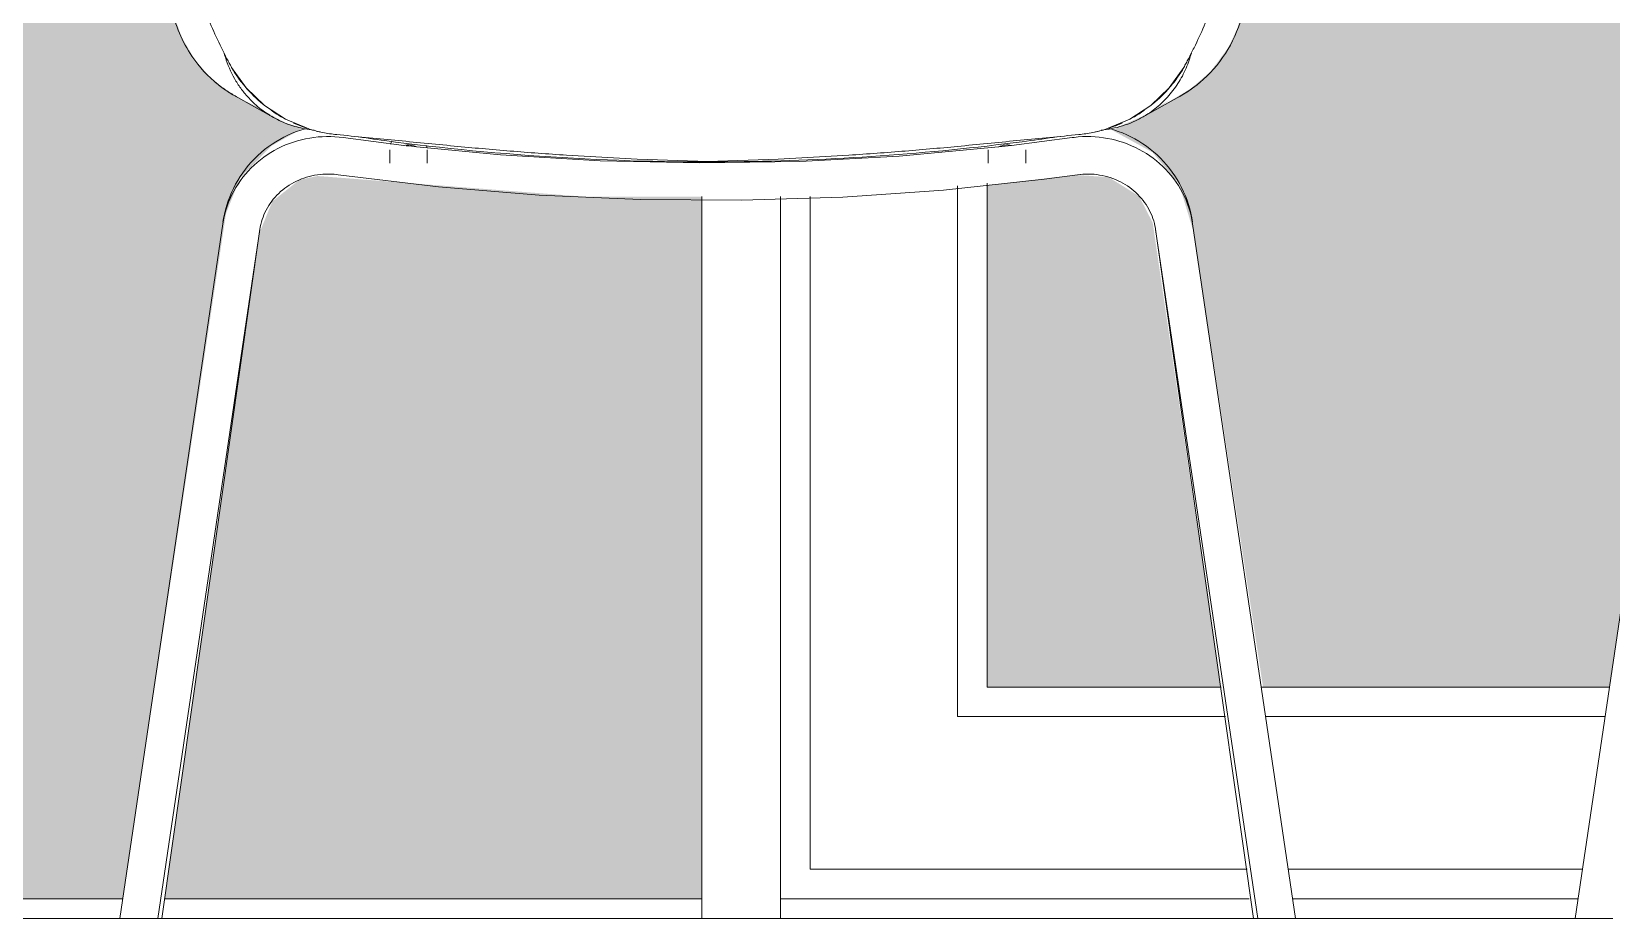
# Model space of a CAD drawing. Header units: millimetres. Extents: x -12186 to 152825, y -4386 to 9463.
# Drawn here: x 137216 to 138019, y 30 to 481 of the extents above; entities that cross this region are included whole.
import ezdxf

# ---------------------------------------------------------------- set-up
doc = ezdxf.new("R2010")
doc.units = ezdxf.units.MM
for name, color, linetype, lineweight in [('A-FLOR', 192, 'Continuous', 9), ('A-GLAZ-CURT', 52, 'Continuous', 5), ('A-GLAZ-CWMG', 51, 'Continuous', 5), ('I-FURN', 30, 'Continuous', 5)]:
    doc.layers.add(name, color=color, linetype=linetype, lineweight=lineweight)

# ---------------------------------------------------------------- blocks, each defined once
blk = doc.blocks.new('Aluminium Double Door - Sheerclip15 - Glazed Panel-1437302-Section 4')
at = {"layer": 'A-GLAZ-CURT'}
h = blk.add_hatch(color=256, dxfattribs=at)
h.paths.add_polyline_path([(-21020.96, 132.6), (-21020.96, 401.66), (-21026.16, 401.22), (-21026.16, 132.6)])
h.paths.add_polyline_path([(-20915.96, 147.6), (-20879.76, 147.6), (-20914.32, 383.57), (-20915.96, 387.22), (-20915.96, 215.75)])
h.paths.add_polyline_path([(-20433.59, 147.6), (-20308.56, 147.6), (-20308.56, 399.31), (-20337.72, 396.84), (-20463.49, 396.84), (-20598.97, 407.33), (-20608.18, 405.42), (-20622, 394.43), (-20628.66, 378.15), (-20661.44, 147.6), (-20462.16, 147.6)])
h.paths.add_polyline_path([(-20837.25, 707.62), (-20838.65, 705.79), (-20838.5, 703.61), (-20839.9, 701.31), (-20839.76, 698.72), (-20835.07, 703.99), (-20836.68, 706.68)])
h.paths.add_polyline_path([(-20682.07, 147.6), (-20645.55, 388.21), (-20638.36, 406.34), (-20622.26, 422.78), (-20606.27, 431.74), (-20615.22, 434.25), (-20630.98, 443.2), (-20637.75, 446.3), (-20648.84, 453.5), (-20654.26, 458.37), (-20662.21, 467.71), (-20667.13, 475.34), (-20674.19, 495.7), (-20686.31, 544.48), (-20696.02, 595.09), (-20701.58, 631.95), (-20707.17, 690.87), (-20707.22, 705.21), (-20706.12, 705.21), (-20706.08, 708.1), (-20703.44, 708.1), (-20700.76, 710.32), (-20698.38, 710.32), (-20679.58, 710.32), (-20674.34, 758.81), (-20662.04, 863.2), (-20657.68, 881.6), (-20652.54, 889.39), (-20647.9, 891.52), (-20635.5, 892.14), (-20308.56, 892.14), (-20308.56, 2460), (-20915.96, 2460), (-20915.96, 892.14), (-20891.95, 891), (-20886.97, 887.44), (-20885.68, 885.95), (-20882.29, 877.63), (-20880.93, 873.28), (-20876.69, 842.76), (-20860.02, 710.32), (-20841.74, 710.32), (-20840.25, 710.42), (-20837.25, 707.62), (-20835.12, 708.1), (-20835.44, 669.07), (-20841.73, 617.2), (-20849.33, 572.28), (-20854.89, 544.48), (-20871.15, 482.82), (-20875.38, 473.31), (-20884.94, 460.42), (-20894.74, 451.88), (-20909.61, 443.01), (-20905.35, 446.31), (-20915.96, 438.91), (-20915.12, 420.12), (-20900.99, 403.42), (-20893.32, 378.22), (-20858.22, 147.6), (-20682.15, 147.6)])
h.paths.add_polyline_path([(-21577.25, 707.62), (-21578.65, 705.79), (-21578.5, 703.61), (-21579.9, 701.31), (-21579.76, 698.72), (-21575.07, 703.99), (-21576.71, 706.72)])
h.paths.add_polyline_path([(-21581.7, 147.6), (-21422.07, 147.6), (-21385.55, 388.21), (-21379.18, 405.42), (-21362.6, 422.61), (-21346.27, 431.74), (-21355.22, 434.25), (-21370.98, 443.2), (-21377.75, 446.3), (-21388.84, 453.5), (-21394.26, 458.37), (-21401.3, 466.29), (-21407.13, 475.34), (-21414.19, 495.7), (-21426.31, 544.48), (-21436.02, 595.09), (-21442.77, 642.51), (-21447.17, 690.87), (-21447.22, 705.21), (-21446.12, 705.21), (-21446.08, 708.1), (-21443.44, 708.1), (-21440.76, 710.32), (-21438.38, 710.32), (-21419.58, 710.32), (-21414.34, 758.81), (-21402.04, 863.2), (-21397.68, 881.6), (-21392.54, 889.39), (-21388.17, 891.48), (-21375.5, 892.14), (-21131.16, 892.14), (-21131.16, 2460), (-21738.56, 2460), (-21738.56, 892.14), (-21631.95, 891), (-21626.97, 887.44), (-21625.68, 885.95), (-21622.29, 877.63), (-21620.93, 873.28), (-21616.69, 842.76), (-21600.02, 710.32), (-21581.74, 710.32), (-21580.25, 710.42), (-21576.71, 707.75), (-21575.12, 708.1), (-21575.44, 669.07), (-21581.73, 617.2), (-21588.01, 578.92), (-21594.89, 544.48), (-21611.15, 482.82), (-21615.88, 472.54), (-21624.94, 460.42), (-21634.74, 451.88), (-21649.61, 443.01), (-21645.35, 446.31), (-21656.76, 438.91), (-21670.42, 432.88), (-21674.93, 430.62), (-21654.49, 419.41), (-21640.99, 403.42), (-21633.32, 378.22), (-21598.22, 147.6), (-21581.87, 147.6)])
h.paths.add_polyline_path([(-21633.86, 147.6), (-21619.76, 147.6), (-21654.32, 383.57), (-21661.27, 397.08), (-21676.72, 406.72), (-21693.58, 407.89), (-21738.56, 402.66), (-21738.56, 147.6)])
h.paths.add_polyline_path([(-21401.44, 147.6), (-21131.16, 147.6), (-21131.16, 396.84), (-21203.49, 396.84), (-21338.97, 407.33), (-21348.18, 405.42), (-21362, 394.43), (-21368.66, 378.15), (-21400.18, 156.47)])
h.paths.add_polyline_path([(-20548.62, 422.15), (-20552.83, 423.13), (-20550.64, 422.37), (-20548.75, 422.16)])
h.paths.add_polyline_path([(-21288.62, 422.15), (-21292.83, 423.13), (-21290.64, 422.37), (-21288.75, 422.16)])
h.paths.add_polyline_path([(-20682.78, 689.39), (-20681.68, 690.31), (-20682.67, 689.71)])
h.paths.add_polyline_path([(-20685.07, 687.85), (-20684.41, 689.64), (-20686.28, 689.14), (-20685.37, 688.17)])
h.paths.add_polyline_path([(-20691.55, 690.92), (-20692.61, 690.87), (-20691.59, 690.87)])
h.paths.add_polyline_path([(-20686.9, 682.39), (-20685.69, 687.04), (-20686.85, 687.4), (-20687.52, 688.17), (-20687.94, 689.32), (-20689.17, 689.71), (-20689.2, 692.28), (-20691.45, 689.71), (-20691.25, 687.28), (-20687.07, 682.59)])
h.paths.add_polyline_path([(-21422.78, 689.39), (-21421.68, 690.31), (-21422.67, 689.71)])
h.paths.add_polyline_path([(-21425.07, 687.85), (-21424.41, 689.64), (-21426.28, 689.14), (-21425.37, 688.17)])
h.paths.add_polyline_path([(-21431.55, 690.92), (-21432.61, 690.87), (-21431.59, 690.87)])
h.paths.add_polyline_path([(-21426.9, 682.39), (-21425.69, 687.04), (-21426.85, 687.4), (-21427.52, 688.17), (-21427.94, 689.32), (-21429.17, 689.71), (-21429.2, 692.28), (-21431.45, 689.71), (-21431.25, 687.28), (-21427.07, 682.59)])
h.paths.add_polyline_path([(-20849.46, 693.87), (-20847.7, 694.86), (-20849.25, 695.98), (-20849.36, 694.86)])
h.paths.add_polyline_path([(-20854.07, 690.05), (-20856.9, 688.52), (-20855.93, 688.07), (-20854.19, 689.93)])
h.paths.add_polyline_path([(-20854.31, 682.39), (-20848.47, 690.45), (-20849.46, 690.55), (-20852.07, 692.15), (-20852, 688.17), (-20853.68, 688.17), (-20854.72, 687.5), (-20855.32, 686.78), (-20854.36, 684.05)])
h.paths.add_polyline_path([(-21589.46, 693.87), (-21587.7, 694.86), (-21589.25, 695.98), (-21589.36, 694.86)])
h.paths.add_polyline_path([(-21594.07, 690.05), (-21597.15, 688.74), (-21595.83, 688.17), (-21594.19, 689.93)])
h.paths.add_polyline_path([(-21594.31, 682.39), (-21588.47, 690.45), (-21589.46, 690.55), (-21592.07, 692.15), (-21592, 688.17), (-21593.68, 688.17), (-21594.72, 687.5), (-21595.32, 686.78), (-21594.36, 684.05)])
h.paths.add_polyline_path([(-21598.42, 689.39), (-21599.75, 690.05), (-21598.77, 689.41)])
h.paths.add_polyline_path([(-20858.42, 689.39), (-20859.75, 690.05), (-20858.77, 689.41)])
h.paths.add_polyline_path([(-20694.89, 691.36), (-20693.86, 693.87), (-20695.12, 693.83), (-20694.97, 692.32)])
h.paths.add_polyline_path([(-21434.89, 691.36), (-21433.86, 693.87), (-21435.12, 693.83), (-21435.08, 693.4)])
h.paths.add_polyline_path([(-20846.32, 691.36), (-20846.38, 694.86), (-20847.38, 693.83), (-20846.73, 692.32)])
h.paths.add_polyline_path([(-21586.32, 691.36), (-21586.38, 694.86), (-21587.38, 693.83), (-21586.73, 692.32)])
h.paths.add_polyline_path([(-21433.82, 693.83), (-21431.85, 694.91), (-21432.72, 697.44), (-21433.82, 693.84)])
h.paths.add_polyline_path([(-20693.82, 693.83), (-20691.85, 694.91), (-20692.72, 697.44), (-20693.81, 693.87)])
h.paths.add_polyline_path([(-20685.73, 694.86), (-20687.79, 695.61), (-20686.87, 694.88), (-20686.28, 694.87)])
h.paths.add_polyline_path([(-21425.73, 694.86), (-21427.16, 695.98), (-21426.87, 694.88), (-21426.59, 694.87)])
h.paths.add_polyline_path([(-20855.48, 694.86), (-20854.04, 695.98), (-20854.92, 695.48), (-20855.44, 694.91)])
h.paths.add_polyline_path([(-21595.48, 694.86), (-21594.04, 695.98), (-21594.92, 695.48), (-21595.44, 694.91)])
h.paths.add_polyline_path([(-20700.7, 697.89), (-20702.81, 706.91), (-20704.52, 706.68), (-20705.93, 703.75), (-20701.37, 698.64)])
h.paths.add_polyline_path([(-21440.7, 697.89), (-21442.81, 706.91), (-21444.52, 706.68), (-21445.93, 703.75), (-21441.37, 698.64)])
h.paths.add_polyline_path([(-21584.3, 699.89), (-21583.86, 701.72), (-21584.95, 701.31)])
h.paths.add_polyline_path([(-21585.45, 698.51), (-21584.3, 699.89), (-21586.32, 701.76), (-21584.3, 703.1), (-21585.61, 703.78), (-21587.7, 703.61), (-21592.04, 698.72), (-21587.96, 699.71), (-21585.9, 698.72)])
h.paths.add_polyline_path([(-20844.3, 699.89), (-20843.86, 701.72), (-20844.95, 701.31)])
h.paths.add_polyline_path([(-20845.45, 698.51), (-20844.3, 699.89), (-20846.32, 701.76), (-20844.3, 703.1), (-20845.61, 703.78), (-20847.7, 703.61), (-20852.04, 698.72), (-20847.96, 699.71), (-20845.9, 698.72)])
h.paths.add_polyline_path([(-21435.75, 698.51), (-21432.64, 699.53), (-21430.22, 699.91), (-21434.89, 705.17), (-21437.21, 703.82), (-21437.21, 700.35), (-21435.92, 698.72)])
h.paths.add_polyline_path([(-20695.75, 698.51), (-20692.64, 699.53), (-20690.24, 699.94), (-20694.89, 705.17), (-20697.21, 703.82), (-20697.21, 700.35), (-20695.92, 698.72)])
h.paths.add_polyline_path([(-20696.86, 699.94), (-20694.82, 701.72), (-20694.32, 701.06), (-20695.75, 700.43)])
h.paths.add_polyline_path([(-21436.86, 699.94), (-21434.82, 701.72), (-21434.32, 701.06), (-21435.75, 700.43)])
h.paths.add_polyline_path([(-21026.16, 892.14), (-21020.96, 892.14), (-21020.96, 2475), (-21026.16, 2475), (-21026.16, 974.44)])
for p, q in [((-21753.56, 402.29), (-21753.56, 132.6)), ((-21738.56, 403.64), (-21738.56, 147.6)), ((-21828.56, 396.84), (-21828.56, 55)), ((-21619.52, 147.6), (-21738.56, 147.6)), ((-21421.89, 147.6), (-21599.32, 147.6)), ((-21617.39, 132.6), (-21753.56, 132.6)), ((-21424.11, 132.6), (-21597.09, 132.6)), ((-21828.56, 55), (-21606.36, 55)), ((-21585.58, 55), (-21435.62, 55))]:
    blk.add_line(p, q, dxfattribs=at)
blk = doc.blocks.new('System Panel - Glazed-1437303-Section 4')
at = {"layer": 'A-GLAZ-CURT'}
h = blk.add_hatch(color=256, dxfattribs=at)
h.paths.add_polyline_path([(-22674.56, 40), (-22344.46, 40), (-22394.32, 383.57), (-22401.27, 397.08), (-22416.72, 406.72), (-22434.05, 407.84), (-22503.7, 401.43), (-22557.72, 396.84), (-22674.56, 396.84), (-22674.56, 120.91)])
h.paths.add_polyline_path([(-22108.55, 40), (-21883.56, 40), (-21883.56, 396.84), (-21943.49, 396.84), (-22078.97, 407.33), (-22088.18, 405.42), (-22102, 394.43), (-22108.66, 378.15), (-22156.74, 40), (-22108.66, 40)])
h.paths.add_polyline_path([(-22317.25, 707.62), (-22318.65, 705.79), (-22318.4, 703.75), (-22319.9, 701.31), (-22319.74, 698.75), (-22315.07, 703.99), (-22316.68, 706.68)])
h.paths.add_polyline_path([(-22319.74, 40), (-22178.02, 40), (-22125.55, 388.21), (-22118.36, 406.34), (-22102.26, 422.78), (-22086.27, 431.74), (-22095.22, 434.25), (-22110.98, 443.2), (-22117.75, 446.3), (-22128.84, 453.5), (-22134.26, 458.37), (-22141.3, 466.29), (-22148.27, 478.25), (-22154.19, 495.7), (-22166.31, 544.48), (-22176.02, 595.09), (-22181.58, 631.95), (-22187.17, 690.87), (-22187.22, 705.21), (-22186.12, 705.21), (-22186.08, 708.1), (-22183.44, 708.1), (-22180.76, 710.32), (-22178.38, 710.32), (-22159.58, 710.32), (-22156.7, 737.35), (-22142.04, 863.2), (-22137.68, 881.6), (-22132.54, 889.39), (-22127.9, 891.52), (-22115.5, 892.14), (-21883.56, 892.14), (-21883.56, 2565), (-22674.56, 2565), (-22674.56, 892.14), (-22371.95, 891), (-22366.97, 887.44), (-22365.68, 885.95), (-22362.29, 877.63), (-22360.93, 873.28), (-22356.69, 842.76), (-22340.02, 710.32), (-22321.74, 710.32), (-22320.25, 710.42), (-22317.25, 707.62), (-22315.12, 708.1), (-22315.44, 669.07), (-22321.73, 617.2), (-22329.33, 572.28), (-22334.89, 544.48), (-22351.15, 482.82), (-22355.88, 472.54), (-22364.94, 460.42), (-22373.34, 452.84), (-22389.61, 443.01), (-22385.35, 446.31), (-22398.03, 438.27), (-22410.42, 432.88), (-22414.93, 430.62), (-22394.49, 419.41), (-22380.99, 403.42), (-22373.32, 378.22), (-22322.59, 40), (-22321.7, 40)])
h.paths.add_polyline_path([(-22028.62, 422.15), (-22033.96, 422.99), (-22030.64, 422.37), (-22028.75, 422.16)])
h.paths.add_polyline_path([(-22329.46, 693.87), (-22327.7, 694.86), (-22329.25, 695.98), (-22329.36, 694.86)])
h.paths.add_polyline_path([(-22334.07, 690.05), (-22336.9, 688.52), (-22335.93, 688.07), (-22334.19, 689.93)])
h.paths.add_polyline_path([(-22334.31, 682.39), (-22328.47, 690.45), (-22329.46, 690.55), (-22332.07, 692.15), (-22332, 688.17), (-22333.68, 688.17), (-22334.72, 687.5), (-22335.32, 686.78), (-22334.36, 684.05)])
h.paths.add_polyline_path([(-22162.78, 689.39), (-22161.68, 690.31), (-22162.67, 689.71)])
h.paths.add_polyline_path([(-22165.07, 687.85), (-22164.41, 689.64), (-22166.28, 689.14), (-22165.37, 688.17)])
h.paths.add_polyline_path([(-22171.55, 690.92), (-22172.61, 690.87), (-22171.59, 690.87)])
h.paths.add_polyline_path([(-22166.9, 682.39), (-22165.69, 687.04), (-22166.85, 687.4), (-22167.52, 688.17), (-22167.94, 689.32), (-22169.17, 689.71), (-22169.2, 692.28), (-22171.45, 689.71), (-22171.25, 687.28), (-22167.07, 682.59)])
h.paths.add_polyline_path([(-22338.42, 689.39), (-22339.75, 690.05), (-22338.77, 689.41)])
h.paths.add_polyline_path([(-22174.89, 691.36), (-22173.86, 693.87), (-22175.12, 693.83), (-22174.97, 692.32)])
h.paths.add_polyline_path([(-22326.32, 691.36), (-22326.38, 694.86), (-22327.38, 693.83), (-22326.73, 692.32)])
h.paths.add_polyline_path([(-22173.82, 693.83), (-22171.85, 694.91), (-22172.72, 697.44), (-22173.81, 693.87)])
h.paths.add_polyline_path([(-22165.73, 694.86), (-22167.79, 695.61), (-22166.87, 694.88), (-22166.28, 694.87)])
h.paths.add_polyline_path([(-22335.48, 694.86), (-22334.04, 695.98), (-22334.92, 695.48), (-22335.44, 694.91)])
h.paths.add_polyline_path([(-22180.7, 697.89), (-22182.81, 706.91), (-22184.52, 706.68), (-22185.93, 703.75), (-22181.37, 698.64)])
h.paths.add_polyline_path([(-22324.3, 699.89), (-22323.86, 701.72), (-22324.95, 701.31)])
h.paths.add_polyline_path([(-22325.45, 698.51), (-22324.3, 699.89), (-22326.32, 701.76), (-22324.3, 703.1), (-22325.61, 703.78), (-22327.7, 703.61), (-22332.04, 698.72), (-22327.96, 699.71), (-22325.9, 698.72)])
h.paths.add_polyline_path([(-22175.75, 698.51), (-22172.64, 699.53), (-22170.24, 699.94), (-22174.89, 705.17), (-22177.21, 703.82), (-22177.21, 700.35), (-22175.92, 698.72)])
h.paths.add_polyline_path([(-22176.86, 699.94), (-22174.82, 701.72), (-22174.32, 701.06), (-22175.75, 700.43)])
blk = doc.blocks.new('Coalesse_Bindu_LowBackGuestChair - FABRIC-V507-Section 4')
at = {"layer": 'I-FURN'}
for p, q in [((-22101.42, 437.08), (-22120.79, 447.93)), ((-21640.42, 447.93), (-21659.79, 437.08)), ((-22101.51, 395.51), (-22100.64, 396.53))]:
    blk.add_line(p, q, dxfattribs=at)
at = {"layer": 'I-FURN', "flags": 128}
for points in [[(-22085.35, 431.32), (-22087.58, 430.64), (-22089.78, 429.87), (-22091.94, 429.02), (-22094.07, 428.09), (-22096.16, 427.06), (-22098.21, 425.96), (-22100.21, 424.78), (-22102.16, 423.52), (-22104.07, 422.18), (-22105.91, 420.77), (-22107.7, 419.28), (-22109.42, 417.73), (-22111.09, 416.11), (-22112.68, 414.42), (-22114.21, 412.67), (-22115.66, 410.87), (-22117.05, 409), (-22118.35, 407.08), (-22119.58, 405.12), (-22120.72, 403.1), (-22121.79, 401.04), (-22122.77, 398.94), (-22123.66, 396.8), (-22124.47, 394.63), (-22125.19, 392.43), (-22125.82, 390.2), (-22126.35, 387.95), (-22126.8, 385.67), (-22127.09, 383.82)], [(-21634.11, 383.82), (-21634.48, 386.11), (-21634.95, 388.38), (-21635.5, 390.62), (-21636.15, 392.85), (-21636.88, 395.05), (-21637.71, 397.21), (-21638.62, 399.34), (-21639.61, 401.44), (-21640.69, 403.49), (-21641.85, 405.49), (-21643.1, 407.45), (-21644.42, 409.36), (-21645.81, 411.21), (-21647.28, 413.01), (-21648.82, 414.75), (-21650.43, 416.42), (-21652.1, 418.03), (-21653.84, 419.57), (-21655.64, 421.04), (-21657.5, 422.44), (-21659.41, 423.76), (-21661.37, 425.01), (-21663.38, 426.18), (-21665.44, 427.27), (-21667.54, 428.27), (-21669.67, 429.19), (-21671.84, 430.03), (-21674.05, 430.78), (-21676.22, 431.42)], [(-22087.23, 405.81), (-22085.92, 406.29), (-22084.67, 406.7)], [(-22070.61, 408.2), (-22069.21, 408.06), (-22068.58, 407.98)], [(-22068.58, 407.98), (-22017.53, 401.81), (-21966.26, 397.59), (-21914.86, 395.32), (-21863.4, 394.99), (-21811.96, 396.62), (-21760.64, 400.2), (-21709.51, 405.72), (-21692.62, 407.98)], [(-21692.62, 407.98), (-21691.22, 408.15), (-21691.02, 408.16)], [(-21675.88, 406.49), (-21674.55, 406.03), (-21673.25, 405.52)], [(-22121.6, 399.64), (-22122.56, 397.78), (-22123.45, 395.88), (-22124.26, 393.95), (-22124.98, 391.99), (-22125.63, 390), (-22126.19, 387.98), (-22126.66, 385.95), (-22127.05, 383.9)], [(-21634.01, 382.98), (-21634.36, 385.04), (-21634.8, 387.08), (-21635.32, 389.1), (-21635.92, 391.11), (-21636.61, 393.08), (-21637.38, 395.03), (-21638.24, 396.94), (-21639.17, 398.82)]]:
    blk.add_lwpolyline(points, dxfattribs=at)
at = {"layer": 'I-FURN'}
for points, knots in [([(-22120.78, 447.93), (-22122.47, 448.87), (-22125.94, 451.02), (-22129.21, 453.5), (-22130.87, 454.89)], [-0.7910146, -0.7910146, -0.7910146, -0.7910146, -0.7, -0.6, -0.6, -0.6, -0.6]), ([(-22094.22, 433.74), (-22094.66, 433.91), (-22096.42, 434.59), (-22099.91, 436.17), (-22102.81, 437.85), (-22104.42, 438.9)], [-0.8, -0.8, -0.8, -0.8, -0.775, -0.7, -0.6, -0.6, -0.6, -0.6])]:
    blk.add_open_spline(points, degree=3, knots=knots, dxfattribs=at)
for points in [[(-21633.73, 452.23), (-21635.88, 450.65), (-21638.12, 449.22), (-21640.42, 447.93)], [(-21630.34, 454.89), (-21631.27, 454.11), (-21632.22, 453.35), (-21633.19, 452.63)], [(-21666.97, 433.75), (-21665.2, 434.41), (-21661.7, 435.94), (-21658.37, 437.86), (-21656.76, 438.91)]]:
    blk.add_open_spline(points, degree=3, dxfattribs=at)
blk = doc.blocks.new('Coalesse_Bindu_LowBackGuestChair - FABRIC-V516-Section 4')
at = {"layer": 'I-FURN'}
for p, q in [((-22101.42, 437.08), (-22120.79, 447.93)), ((-21640.42, 447.93), (-21659.79, 437.08)), ((-22084.32, 431.53), (-22085.95, 432.09)), ((-22080.75, 430.56), (-22083.17, 430.92)), ((-22077.72, 429.72), (-22079.63, 430.17)), ((-22035.05, 422.88), (-22065.94, 426.84)), ((-21695.26, 426.84), (-21726.16, 422.88)), ((-21681.58, 430.17), (-21683.48, 429.72)), ((-21678.03, 430.92), (-21680.45, 430.56)), ((-21675.25, 432.09), (-21676.89, 431.53)), ((-22042.31, 420.56), (-22042.31, 413.81)), ((-22023.26, 413.79), (-22023.26, 420.56)), ((-21737.95, 420.56), (-21737.95, 413.79)), ((-21718.9, 413.81), (-21718.9, 420.56)), ((-22127.19, 382.98), (-22179.51, 30)), ((-22160.26, 30), (-22108.35, 380.18)), ((-22158.16, 30), (-22108.35, 380.32)), ((-21652.85, 380.32), (-21603.04, 30)), ((-21652.85, 380.18), (-21600.95, 30)), ((-21581.69, 30), (-21634.01, 382.98)), ((-22160.27, 30), (-22160.26, 30)), ((-22158.39, 30), (-22158.16, 30)), ((-21603.04, 30), (-21602.81, 30)), ((-21600.95, 30), (-21600.94, 30))]:
    blk.add_line(p, q, dxfattribs=at)
at = {"layer": 'I-FURN', "flags": 128}
for points in [[(-22122.72, 462.47), (-22115.22, 452.06), (-22105.95, 443.2), (-22095.22, 436.17), (-22083.38, 431.23)], [(-21677.83, 431.23), (-21665.99, 436.17), (-21655.25, 443.2), (-21645.98, 452.06), (-21638.49, 462.47)], [(-22065.94, 426.84), (-22068.06, 427.1), (-22070.19, 427.27), (-22072.33, 427.37), (-22074.47, 427.38), (-22076.61, 427.31), (-22078.74, 427.17), (-22080.87, 426.94), (-22082.98, 426.63), (-22085.08, 426.24), (-22087.17, 425.77), (-22089.23, 425.22), (-22091.27, 424.59), (-22093.29, 423.89), (-22095.27, 423.11), (-22097.22, 422.25), (-22099.13, 421.32), (-22101.01, 420.32), (-22102.84, 419.24), (-22104.63, 418.1), (-22106.37, 416.89), (-22108.06, 415.61), (-22109.7, 414.27), (-22111.28, 412.86), (-22112.8, 411.4), (-22114.26, 409.87), (-22115.65, 408.29), (-22116.98, 406.66), (-22118.24, 404.98), (-22119.44, 403.24), (-22120.55, 401.46), (-22121.6, 399.64), (-22122.56, 397.78), (-22123.45, 395.88), (-22124.26, 393.95), (-22124.98, 391.99), (-22125.63, 390), (-22126.19, 387.98), (-22126.66, 385.95), (-22127.05, 383.9), (-22127.19, 382.98)], [(-22085.35, 431.32), (-22087.58, 430.64), (-22089.78, 429.87), (-22091.94, 429.02), (-22094.07, 428.09), (-22096.16, 427.06), (-22098.21, 425.96), (-22100.21, 424.78), (-22102.16, 423.52), (-22104.07, 422.18), (-22105.91, 420.77), (-22107.7, 419.28), (-22109.42, 417.73), (-22111.09, 416.11), (-22112.68, 414.42), (-22114.21, 412.67), (-22115.66, 410.87), (-22117.05, 409), (-22118.35, 407.08), (-22119.58, 405.12), (-22120.72, 403.1), (-22121.79, 401.04), (-22122.77, 398.94), (-22123.66, 396.8), (-22124.47, 394.63), (-22125.19, 392.43), (-22125.82, 390.2), (-22126.35, 387.95), (-22126.8, 385.67), (-22127.09, 383.82)], [(-21634.01, 382.98), (-21634.36, 385.04), (-21634.8, 387.08), (-21635.32, 389.1), (-21635.92, 391.11), (-21636.61, 393.08), (-21637.38, 395.03), (-21638.24, 396.94), (-21639.17, 398.82), (-21640.18, 400.66), (-21641.26, 402.46), (-21642.42, 404.21), (-21643.65, 405.92), (-21644.95, 407.57), (-21646.32, 409.18), (-21647.75, 410.73), (-21649.24, 412.22), (-21650.8, 413.65), (-21652.41, 415.02), (-21654.08, 416.33), (-21655.79, 417.57), (-21657.56, 418.74), (-21659.38, 419.85), (-21661.23, 420.88), (-21663.13, 421.85), (-21665.06, 422.73), (-21667.03, 423.55), (-21669.03, 424.29), (-21671.06, 424.95), (-21673.12, 425.53), (-21675.19, 426.04), (-21677.28, 426.46), (-21679.39, 426.81), (-21681.52, 427.07), (-21683.65, 427.26), (-21685.78, 427.36), (-21687.92, 427.38), (-21690.06, 427.33), (-21692.19, 427.19), (-21694.32, 426.97), (-21695.26, 426.84)], [(-21634.11, 383.82), (-21634.48, 386.11), (-21634.95, 388.38), (-21635.5, 390.62), (-21636.15, 392.85), (-21636.88, 395.05), (-21637.71, 397.21), (-21638.62, 399.34), (-21639.61, 401.44), (-21640.69, 403.49), (-21641.85, 405.49), (-21643.1, 407.45), (-21644.42, 409.36), (-21645.81, 411.21), (-21647.28, 413.01), (-21648.82, 414.75), (-21650.43, 416.42), (-21652.1, 418.03), (-21653.84, 419.57), (-21655.64, 421.04), (-21657.5, 422.44), (-21659.41, 423.76), (-21661.37, 425.01), (-21663.38, 426.18), (-21665.44, 427.27), (-21667.54, 428.27), (-21669.67, 429.19), (-21671.84, 430.03), (-21674.05, 430.78), (-21676.22, 431.42)], [(-21732.68, 422.14), (-21783.18, 417.49), (-21833.83, 414.75), (-21884.57, 413.94), (-21935.29, 415.05), (-21985.93, 418.09), (-22028.53, 422.14)], [(-21952.38, 417.92), (-21916.51, 415.92), (-21880.6, 414.62)], [(-21880.6, 414.62), (-21844.7, 415.92), (-21808.83, 417.92)], [(-22108.35, 380.18), (-22108.13, 381.45), (-22107.87, 382.71), (-22107.54, 383.97), (-22107.17, 385.2), (-22106.74, 386.43), (-22106.26, 387.64), (-22105.73, 388.83), (-22105.15, 390), (-22104.52, 391.16), (-22103.84, 392.28), (-22103.11, 393.39), (-22102.33, 394.46), (-22101.51, 395.51), (-22100.64, 396.53), (-22099.73, 397.52), (-22098.77, 398.47), (-22097.78, 399.39), (-22096.74, 400.27), (-22095.67, 401.11), (-22094.56, 401.91), (-22093.41, 402.67), (-22092.24, 403.39), (-22091.03, 404.06), (-22089.79, 404.69), (-22088.52, 405.27), (-22087.23, 405.81), (-22085.92, 406.29), (-22084.59, 406.73), (-22083.23, 407.11), (-22081.86, 407.44), (-22080.48, 407.73), (-22079.09, 407.95), (-22077.68, 408.13), (-22076.27, 408.25), (-22074.86, 408.32), (-22073.44, 408.34), (-22072.03, 408.3), (-22070.61, 408.2), (-22069.21, 408.06), (-22068.58, 407.98)], [(-22068.58, 407.98), (-22017.53, 401.81), (-21966.26, 397.59), (-21914.86, 395.32), (-21863.4, 394.99), (-21811.96, 396.62), (-21760.64, 400.2), (-21709.51, 405.72), (-21692.62, 407.98)], [(-21692.62, 407.98), (-21691.22, 408.15), (-21689.81, 408.26), (-21688.39, 408.32), (-21686.98, 408.33), (-21685.56, 408.29), (-21684.15, 408.19), (-21682.74, 408.04), (-21681.34, 407.83), (-21679.95, 407.58), (-21678.58, 407.27), (-21677.22, 406.9), (-21675.88, 406.49), (-21674.55, 406.03), (-21673.25, 405.52), (-21671.97, 404.96), (-21670.72, 404.35), (-21669.5, 403.7), (-21668.31, 403), (-21667.15, 402.26), (-21666.02, 401.47), (-21664.94, 400.65), (-21663.88, 399.78), (-21662.87, 398.88), (-21661.9, 397.95), (-21660.97, 396.97), (-21660.08, 395.97), (-21659.23, 394.93), (-21658.44, 393.87), (-21657.69, 392.78), (-21656.98, 391.66), (-21656.33, 390.52), (-21655.73, 389.36), (-21655.17, 388.17), (-21654.67, 386.97), (-21654.22, 385.75), (-21653.82, 384.52), (-21653.48, 383.27), (-21653.18, 382.02), (-21652.94, 380.75), (-21652.85, 380.18)], [(-22179.5, 30), (-22179.33, 30), (-22178.61, 30), (-22177.38, 30), (-22175.72, 30), (-22173.72, 30), (-22171.49, 30), (-22169.17, 30), (-22166.89, 30), (-22164.79, 30), (-22162.98, 30), (-22161.58, 30), (-22160.65, 30), (-22160.27, 30)], [(-21600.94, 30), (-21600.55, 30), (-21599.63, 30), (-21598.22, 30), (-21596.41, 30), (-21594.31, 30), (-21592.03, 30), (-21589.71, 30), (-21587.49, 30), (-21585.49, 30), (-21583.82, 30), (-21582.59, 30), (-21581.87, 30), (-21581.7, 30)]]:
    blk.add_lwpolyline(points, dxfattribs=at)
at = {"layer": 'I-FURN'}
for centre, major_axis, ratio, start_param, end_param in [((-21782.69, 1639.09), (1017.81, 785.58), 0.923159, 3.869543, 3.881985), ((-21978.51, 1639.09), (-1017.81, 785.58), 0.923159, 2.401201, 2.413643), ((-22032.78, 413.6), (9.53, 0), 0.999808, 1.110694, 1.808306), ((-21835.07, 2182.38), (1771.18, 0), 0.999808, 4.599862, 4.602892), ((-21728.42, 413.6), (9.52, 0), 0.999808, 1.333287, 2.030898), ((-21926.13, 2182.38), (1771.18, 0), 0.999808, 4.821886, 4.825517)]:
    blk.add_ellipse(centre, major_axis=major_axis, ratio=ratio, start_param=start_param, end_param=end_param, dxfattribs=at)
for points in [[(-22153.22, 565.65), (-22152.44, 557.65), (-22150.23, 541.74), (-22145.06, 518.05), (-22137.99, 494.76), (-22131.53, 479.86), (-22127.9, 472.54)], [(-21633.3, 472.54), (-21629.68, 479.85), (-21623.23, 494.73), (-21616.15, 518.03), (-21610.97, 541.75), (-21608.76, 557.66), (-21607.98, 565.65)], [(-22127.9, 472.54), (-22127.41, 471.61), (-22126.45, 469.74), (-22125.55, 467.85), (-22125.11, 466.9)], [(-22125.43, 466.29), (-22125.82, 467.43), (-22126.2, 468.57), (-22126.57, 469.72)], [(-22125.11, 466.9), (-22124.68, 466.17), (-22123.86, 464.71), (-22123.09, 463.22), (-22122.72, 462.47)], [(-21638.49, 462.47), (-21638.12, 463.22), (-21637.35, 464.71), (-21636.52, 466.17), (-21636.1, 466.9)], [(-21636.1, 466.9), (-21635.66, 467.85), (-21634.76, 469.74), (-21633.8, 471.61), (-21633.3, 472.54)], [(-21635.77, 466.29), (-21635.39, 467.43), (-21635.01, 468.57), (-21634.63, 469.72)], [(-22115.87, 452.81), (-22118.41, 455.82), (-22120.7, 459.05), (-22122.72, 462.47)], [(-21638.49, 462.47), (-21640.5, 459.05), (-21642.8, 455.82), (-21645.34, 452.81)], [(-22106.83, 443.9), (-22109.97, 446.48), (-22112.89, 449.34), (-22115.56, 452.45)], [(-21645.65, 452.45), (-21648.31, 449.34), (-21651.24, 446.48), (-21654.38, 443.9)], [(-22096.85, 437.06), (-22098.82, 438.18), (-22100.75, 439.4), (-22102.62, 440.71)], [(-22085.95, 432.09), (-22087.73, 432.73), (-22089.48, 433.43), (-22091.2, 434.21)], [(-21669.69, 434.35), (-21671.52, 433.52), (-21673.37, 432.76), (-21675.25, 432.09)], [(-21658.58, 440.71), (-21660.45, 439.4), (-21662.38, 438.18), (-21664.36, 437.06)], [(-22083.38, 431.23), (-22081.08, 430.51), (-22076.41, 429.31), (-22071.66, 428.6), (-22069.27, 428.37)], [(-22069.27, 428.37), (-22059.54, 427.43), (-22039.85, 425.51), (-22019.7, 423.55), (-22009.51, 422.56)], [(-21751.7, 422.56), (-21741.51, 423.55), (-21721.36, 425.51), (-21701.67, 427.43), (-21691.94, 428.37)], [(-21691.94, 428.37), (-21689.55, 428.6), (-21684.79, 429.31), (-21680.12, 430.51), (-21677.83, 431.23)], [(-22023.52, 422.8), (-22023.43, 422.42), (-22023.36, 422.03), (-22023.32, 421.63)], [(-22009.51, 422.56), (-22000.05, 421.65), (-21981.08, 419.95), (-21961.97, 418.54), (-21952.38, 417.92)], [(-21808.83, 417.92), (-21799.24, 418.54), (-21780.13, 419.95), (-21761.15, 421.65), (-21751.7, 422.56)]]:
    blk.add_open_spline(points, degree=3, dxfattribs=at)
for points, knots in [([(-22120.28, 447.65), (-22122.14, 448.67), (-22129.42, 453.13), (-22142.3, 465.01), (-22149.59, 479.14), (-22152.01, 487.83)], [-0.8, -0.8, -0.8, -0.8, -0.7, -0.4, 0, 0, 0, 0]), ([(-21609.2, 487.83), (-21611.01, 481.31), (-21616.59, 468.97), (-21628.32, 455.74), (-21637.2, 449.69), (-21640.92, 447.65)], [-1, -1, -1, -1, -0.7, -0.4, -0.2, -0.2, -0.2, -0.2]), ([(-22083.28, 430.99), (-22086.11, 431.38), (-22090.25, 432.3), (-22095.54, 434.2), (-22100.78, 436.57), (-22106.9, 440.34), (-22112.79, 445.47), (-22117.25, 450.67), (-22121.71, 457.18), (-22124.15, 462.5), (-22125.43, 466.29)], [-1, -1, -1, -1, -0.85, -0.775, -0.7, -0.55, -0.4, -0.3, -0.2, 0, 0, 0, 0]), ([(-21677.92, 430.99), (-21674.14, 431.51), (-21668.7, 432.88), (-21661.7, 435.94), (-21657.12, 438.58), (-21653.22, 441.39), (-21649.86, 444.24), (-21646.81, 447.32), (-21643.97, 450.72), (-21641.41, 454.35), (-21638.47, 459.38), (-21636.73, 463.45), (-21635.77, 466.29)], [0, 0, 0, 0, 0.2, 0.3, 0.4, 0.475, 0.55, 0.625, 0.7, 0.775, 0.85, 1, 1, 1, 1]), ([(-21716.37, 425.34), (-21739.87, 422.19), (-21787.96, 417.18), (-21868.15, 413.62), (-21955, 415.55), (-22015.44, 421.4), (-22044.83, 425.34)], [0, 0, 0, 0, 0.222222, 0.444444, 0.722222, 1, 1, 1, 1]), ([(-22041.83, 423.54), (-22041.74, 423.82), (-22041.56, 424.3), (-22041.34, 424.75), (-22041.25, 424.94)], [-0.8084986, -0.8084986, -0.8084986, -0.8084986, -0.75, -0.7083333, -0.7083333, -0.7083333, -0.7083333])]:
    blk.add_open_spline(points, degree=3, knots=knots, dxfattribs=at)
blk = doc.blocks.new('Coalesse_Bindu_LowBackGuestChair - FABRIC-V517-Section 4')
at = {"layer": 'I-FURN'}
blk.add_line((-21387.19, 382.98), (-21439.51, 30), dxfattribs=at)
at = {"layer": 'I-FURN', "flags": 128}
blk.add_lwpolyline([(-21439.5, 30), (-21439.33, 30), (-21438.61, 30), (-21437.38, 30), (-21435.72, 30), (-21433.72, 30), (-21431.49, 30), (-21429.17, 30), (-21426.89, 30), (-21424.79, 30), (-21422.98, 30), (-21421.58, 30), (-21420.65, 30), (-21420.27, 30)], dxfattribs=at)
blk = doc.blocks.new('Rectangular Mullion - Rectangular Mullion 1-1416746-Section 4')
at = {"layer": 'A-GLAZ-CWMG'}
for p, q in [((-21843.56, 30), (-21843.56, 40)), ((-21843.56, 40), (-21605.28, 40)), ((-21583.36, 40), (-21437.85, 40))]:
    blk.add_line(p, q, dxfattribs=at)
blk = doc.blocks.new('Rectangular Mullion - Rectangular Mullion 1-1416770-Section 4')
at = {"layer": 'A-GLAZ-CWMG'}
for p, q in [((-22674.56, 30), (-22674.56, 40)), ((-22674.56, 40), (-22344.23, 40)), ((-22323.36, 40), (-22177.85, 40)), ((-22156.97, 40), (-21883.56, 40)), ((-21883.56, 40), (-21883.56, 30))]:
    blk.add_line(p, q, dxfattribs=at)
blk = doc.blocks.new('Rectangular Mullion - Rectangular Mullion 1-V554-Section 4')
at = {"layer": 'A-GLAZ-CWMG'}
for p, q in [((-21883.56, 396.84), (-21883.56, 30)), ((-21843.56, 396.84), (-21843.56, 30))]:
    blk.add_line(p, q, dxfattribs=at)

msp = doc.modelspace()

# ---------------------------------------------------------------- linework, layer by layer
at = {"layer": 'A-FLOR'}
for p, q in [((137260.94, 30), (137118.39, 30)), ((137839.33, 30), (137280, 30)), ((138000.94, 30), (137858.39, 30))]:
    msp.add_line(p, q, dxfattribs=at)

# ---------------------------------------------------------------- block references
at = {"layer": 'A-GLAZ-CURT'}
for name in ['System Panel - Glazed-1437303-Section 4', 'Aluminium Double Door - Sheerclip15 - Glazed Panel-1437302-Section 4']:
    msp.add_blockref(name, (159440.27, 0), dxfattribs=at)
at = {"layer": 'A-GLAZ-CWMG'}
for name in ['Rectangular Mullion - Rectangular Mullion 1-V554-Section 4', 'Rectangular Mullion - Rectangular Mullion 1-1416770-Section 4', 'Rectangular Mullion - Rectangular Mullion 1-1416746-Section 4']:
    msp.add_blockref(name, (159440.27, 0), dxfattribs=at)
at = {"layer": 'I-FURN'}
for name in ['Coalesse_Bindu_LowBackGuestChair - FABRIC-V516-Section 4', 'Coalesse_Bindu_LowBackGuestChair - FABRIC-V517-Section 4', 'Coalesse_Bindu_LowBackGuestChair - FABRIC-V507-Section 4']:
    msp.add_blockref(name, (159440.27, 0), dxfattribs=at)

doc.saveas('drawing.dxf')
